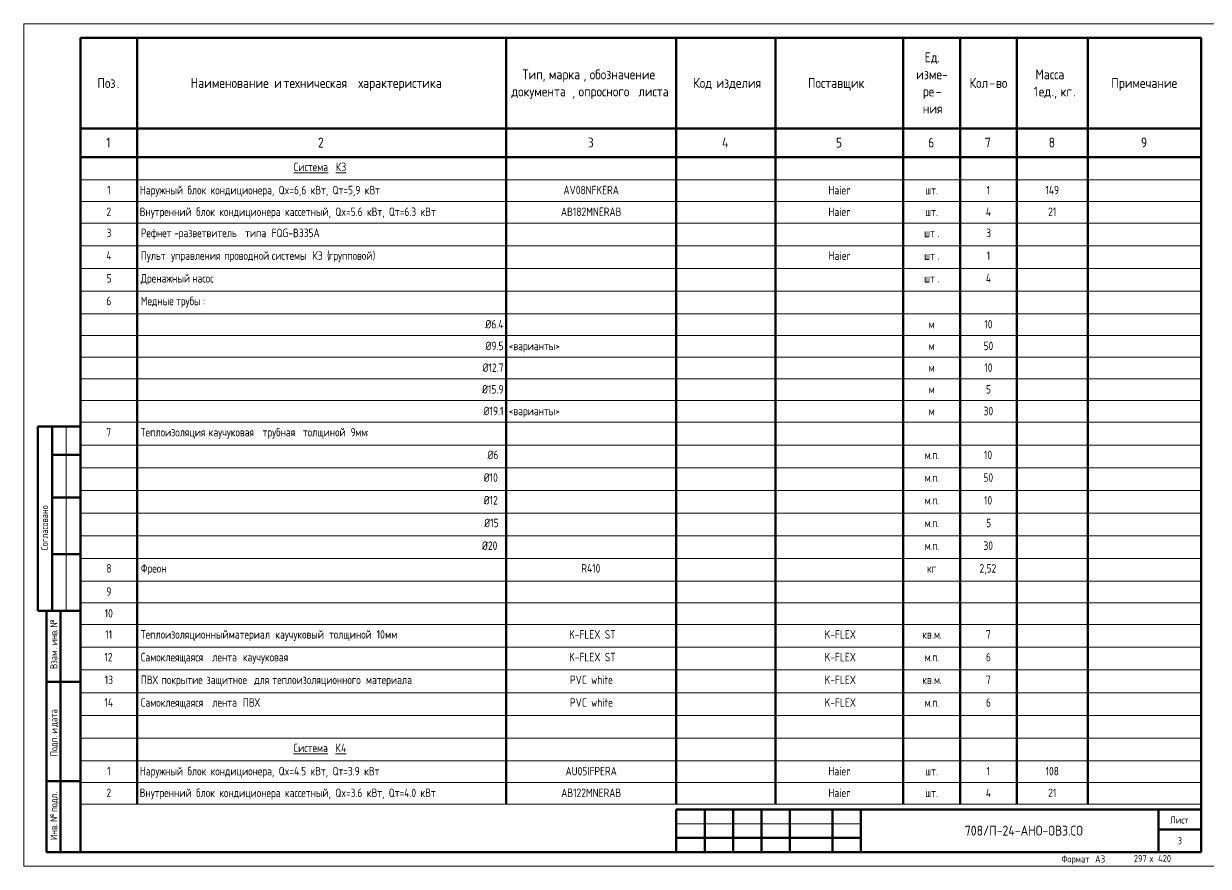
# Model space of a CAD drawing. Header units: millimetres. Extents: x -420 to 2940, y 0 to 297.
# Drawn here: x 420 to 837.5, y 0 to 297 of the extents above; entities that cross this region are included whole.
import ezdxf

# ---------------------------------------------------------------- set-up
doc = ezdxf.new("R2010")
doc.units = ezdxf.units.MM
for name, color, linetype, lineweight in [('Аннотация', 7, 'Continuous', 50), ('Графика', 7, 'Continuous', 20), ('Линии', 7, 'Continuous', 20), ('Основная надпись', 7, 'Continuous', 30)]:
    doc.layers.add(name, color=color, linetype=linetype, lineweight=lineweight)
doc.styles.add('$1$GOST Common', font='GOST_Common.ttf', dxfattribs={"width": 0.9, "height": 3.5})
doc.styles.add('$2$GOST 2.304 type A', font='GOST2304A.ttf', dxfattribs={"height": 3})
doc.styles.add('$2$GOST 2.304 type A_B', font='', dxfattribs={"height": 3})
doc.styles.add('$2$GOST Common', font='GOST_Common.ttf', dxfattribs={"width": 0.9, "height": 3.5})
doc.styles.add('$2$GOST Common_1', font='GOST_Common.ttf', dxfattribs={"width": 0.9, "height": 2.5})
doc.styles.get('$2$GOST 2.304 type A_B').set_extended_font_data('GOST 2.304 type A', bold=True)

# ---------------------------------------------------------------- blocks, each defined once
blk = doc.blocks.new('$0$ADSK_ОсновнаяНадпись1 - Форма 6-3285531-3')
at = {"layer": 'Аннотация'}
for p, q in [((-572, 101.5), (-572, 143.5)), ((-442, 143.5), (-442, 101.5)), ((-382, 143.5), (-382, 101.5)), ((-347, 143.5), (-347, 101.5)), ((-302, 143.5), (-302, 101.5)), ((-282, 143.5), (-282, 101.5)), ((-262, 143.5), (-262, 101.5)), ((-237, 143.5), (-237, 101.5)), ((-592, 111.5), (-197, 111.5)), ((-592, 101.5), (-197, 101.5))]:
    blk.add_line(p, q, dxfattribs=at)
at = {"layer": 'Основная надпись', "lineweight": 20}
for p, q in [((-612, 148.5), (-192, 148.5)), ((-612, 148.5), (-612, -148.5)), ((-192, 148.5), (-192, -148.5)), ((-597, 6.5), (-597, -58.5)), ((-317, -133.5), (-382, -133.5)), ((-192, -148.5), (-612, -148.5))]:
    blk.add_line(p, q, dxfattribs=at)
at = {"layer": 'Основная надпись', "lineweight": 50}
for p, q in [((-197, 143.5), (-592, 143.5)), ((-592, 143.5), (-592, -143.5)), ((-197, -143.5), (-197, 143.5)), ((-197, 101.5), (-592, 101.5)), ((-607, 6.5), (-607, -58.5)), ((-607, 6.5), (-592, 6.5)), ((-602, 6.5), (-602, -58.5)), ((-602, -3.5), (-592, -3.5)), ((-602, -18.5), (-592, -18.5)), ((-602, -38.5), (-592, -38.5)), ((-607, -58.5), (-592, -58.5)), ((-604, -58.5), (-604, -143.5)), ((-604, -58.5), (-592, -58.5)), ((-599, -58.5), (-599, -143.5)), ((-604, -83.5), (-592, -83.5)), ((-604, -118.5), (-592, -118.5)), ((-197, -128.5), (-382, -128.5)), ((-382, -128.5), (-382, -143.5)), ((-372, -128.5), (-372, -143.5)), ((-362, -128.5), (-362, -143.5)), ((-352, -128.5), (-352, -143.5)), ((-342, -128.5), (-342, -143.5)), ((-327, -128.5), (-327, -143.5)), ((-317, -128.5), (-317, -143.5)), ((-212, -143.5), (-212, -128.5)), ((-197, -135.5), (-212, -135.5)), ((-317, -138.5), (-382, -138.5)), ((-604, -143.5), (-592, -143.5)), ((-592, -143.5), (-197, -143.5)), ((-197, -143.5), (-382, -143.5))]:
    blk.add_line(p, q, dxfattribs=at)
at = {"layer": 'Основная надпись', "lineweight": 9, "attachment_point": 1}
for s, insert, char_height, width, style in [('Ед', (-294.48, 138.39), 3.5, 5.4835, '$2$GOST Common'), ('. ', (-289.96, 138.39), 3.5, 2.4532, '$2$GOST Common'), ('Тип', (-436.21, 132.37), 3.5, 8.5861, '$2$GOST Common'), ('марка', (-426.92, 132.37), 3.5, 14.7911, '$2$GOST Common'), ('обозначение', (-412.51, 132.37), 3.5, 30.2316, '$2$GOST Common'), ('\\fGOST Common|b0|i0|c204|p34|;\\W.9; ', (-387.57, 132.37), 3.5, 1.2987, '$2$GOST Common'), ('изме', (-297.46, 132.37), 3.5, 11.0392, '$2$GOST Common'), ('\\fGOST Common|b0|i0|c204|p34|;\\W.9;-', (-288.35, 132.37), 3.5, 2.7418, '$2$GOST Common'), ('Масса', (-255.43, 132.37), 3.5, 14.2861, '$2$GOST Common'), ('Поз', (-586.01, 129.36), 3.5, 8.2975, '$2$GOST Common'), ('\\fGOST Common|b0|i0|c204|p34|;\\W.9;.', (-579.16, 129.36), 3.5, 1.1544, '$2$GOST Common'), ('Наименование', (-553.17, 129.36), 3.5, 34.3443, '$2$GOST Common'), ('\\fGOST Common|b0|i0|c204|p34|;\\W.9; ', (-524.83, 129.36), 3.5, 1.2987, '$2$GOST Common'), ('\\fGOST Common|b0|i0|c204|p34|;\\W.9;и', (-523.76, 129.36), 3.5, 2.7418, '$2$GOST Common'), ('\\fGOST Common|b0|i0|c204|p34|;\\W.9; ', (-521.5, 129.36), 3.5, 1.2987, '$2$GOST Common'), ('техническая', (-520.43, 129.36), 3.5, 30.6645, '$2$GOST Common'), ('\\fGOST Common|b0|i0|c204|p34|;\\W.9; ', (-495.13, 129.36), 3.5, 1.2987, '$2$GOST Common'), ('характеристика', (-494.05, 129.36), 3.5, 40.3329, '$2$GOST Common'), ('документа', (-440.13, 126.35), 3.5, 26.0468, '$2$GOST Common'), (', ', (-429.12, 132.37), 3.5, 2.6696, '$2$GOST Common'), ('опросного', (-416.44, 126.35), 3.5, 24.243, '$2$GOST Common'), (', ', (-414.72, 132.37), 3.5, 2.6696, '$2$GOST Common'), ('\\fGOST Common|b0|i0|c204|p34|;\\W.9; ', (-396.44, 126.35), 3.5, 1.2987, '$2$GOST Common'), ('листа', (-395.37, 126.35), 3.5, 14.2139, '$2$GOST Common'), ('Код', (-376.03, 129.36), 3.5, 8.5861, '$2$GOST Common'), ('\\fGOST Common|b0|i0|c204|p34|;\\W.9; ', (-368.94, 129.36), 3.5, 1.2987, '$2$GOST Common'), ('изделия', (-367.87, 129.36), 3.5, 18.7595, '$2$GOST Common'), ('Поставщик', (-335.61, 129.36), 3.5, 26.7683, '$2$GOST Common'), ('ре', (-295.13, 126.35), 3.5, 5.4835, '$2$GOST Common'), ('Кол', (-278.65, 129.36), 3.5, 8.5139, '$2$GOST Common'), ('\\fGOST Common|b0|i0|c204|p34|;\\W.9;-', (-271.62, 129.36), 3.5, 2.7418, '$2$GOST Common'), ('во', (-269.36, 129.36), 3.5, 5.4835, '$2$GOST Common'), (' 1 ', (-257.93, 126.35), 3.5, 4.4734, '$2$GOST Common'), ('ед', (-254.24, 126.35), 3.5, 5.4835, '$2$GOST Common'), ('кг', (-246.56, 126.35), 3.5, 5.4835, '$2$GOST Common'), ('Примечание', (-228.71, 129.36), 3.5, 28.5, '$2$GOST Common'), (', ', (-418.64, 126.35), 3.5, 2.6696, '$2$GOST Common'), ('\\fGOST Common|b0|i0|c204|p34|;\\W.9;-', (-290.61, 126.35), 3.5, 2.7418, '$2$GOST Common'), ('., ', (-249.72, 126.35), 3.5, 3.824, '$2$GOST Common'), ('\\fGOST Common|b0|i0|c204|p34|;\\W.9;.', (-242.04, 126.35), 3.5, 1.1544, '$2$GOST Common'), ('ния', (-295.13, 120.33), 3.5, 8.1532, '$2$GOST Common'), ('\\fGOST Common|b0|i0|c204|p34|;\\W.9;1', (-582.91, 108.36), 3.5, 1.8759, '$2$GOST Common'), ('\\fGOST Common|b0|i0|c204|p34|;\\W.9;2', (-508.27, 108.36), 3.5, 2.7418, '$2$GOST Common'), ('\\fGOST Common|b0|i0|c204|p34|;\\W.9;3', (-413.21, 108.36), 3.5, 2.6696, '$2$GOST Common'), ('\\fGOST Common|b0|i0|c204|p34|;\\W.9;4', (-365.89, 108.36), 3.5, 3.1025, '$2$GOST Common'), ('\\fGOST Common|b0|i0|c204|p34|;\\W.9;5', (-325.77, 108.36), 3.5, 2.7418, '$2$GOST Common'), ('\\fGOST Common|b0|i0|c204|p34|;\\W.9;6', (-293.27, 108.36), 3.5, 2.7418, '$2$GOST Common'), ('\\fGOST Common|b0|i0|c204|p34|;\\W.9;7', (-273.27, 108.36), 3.5, 2.7418, '$2$GOST Common'), ('\\fGOST Common|b0|i0|c204|p34|;\\W.9;8', (-250.77, 108.36), 3.5, 2.7418, '$2$GOST Common'), ('\\fGOST Common|b0|i0|c204|p34|;\\W.9;9', (-218.27, 108.36), 3.5, 2.7418, '$2$GOST Common'), ('Лист', (-207.92, -130.92), 2.5, 8.2975, '$2$GOST Common_1'), ('Формат', (-246.24, -144.67), 2.5, 13.4202, '$2$GOST Common_1'), ('\\fGOST Common|b0|i0|c204|p34|;\\W.9; ', (-235.17, -144.67), 2.5, 0.938, '$2$GOST Common_1'), ('\\fGOST Common|b0|i0|c204|p34|;\\W.9;А', (-234.4, -144.67), 2.5, 2.4532, '$2$GOST Common_1'), ('\\fGOST Common|b0|i0|c204|p34|;\\W.9;3', (-232.37, -144.67), 2.5, 1.9481, '$2$GOST Common_1'), ('297 ', (-220.76, -144.51), 2.5, 6.7823, '$2$GOST Common_1'), ('\\fGOST Common|b0|i0|c204|p34|;\\W.9;х', (-215.16, -144.51), 2.5, 1.9481, '$2$GOST Common_1'), (' 420', (-213.56, -144.51), 2.5, 6.9987, '$2$GOST Common_1')]:
    blk.add_mtext(s, dxfattribs=dict(at, insert=insert, char_height=char_height, width=width, style=style))
at = {"layer": 'Основная надпись', "lineweight": 9, "char_height": 2.5, "attachment_point": 1, "rotation": 90, "style": '$2$GOST Common_1'}
for s, insert, width in [('Согласовано', (-605.91, -37.14), 21.5734), ('\\fGOST Common|b0|i0|c204|p34|;\\W.9;№', (-602.63, -64.35), 3.319), ('инв', (-602.63, -70.6), 5.8443), ('. ', (-602.63, -65.78), 1.7316), ('Взам', (-602.63, -78.94), 8.3696), ('. ', (-602.63, -72.03), 1.7316), ('дата', (-602.63, -99.36), 8.7304), ('\\fGOST Common|b0|i0|c204|p34|;\\W.9; ', (-602.63, -100.13), 0.938), ('\\fGOST Common|b0|i0|c204|p34|;\\W.9;и', (-602.63, -101.74), 1.9481), ('Подп', (-602.63, -109.78), 8.0089), ('. ', (-602.63, -103.17), 1.7316), ('подл', (-602.63, -129.31), 7.7924), ('\\fGOST Common|b0|i0|c204|p34|;\\W.9;.', (-602.63, -122.88), 0.7937), ('\\fGOST Common|b0|i0|c204|p34|;\\W.9;№', (-602.63, -132.82), 3.319), ('\\fGOST Common|b0|i0|c204|p34|;\\W.9; ', (-602.63, -130.08), 0.938), ('Инв', (-602.63, -139.25), 6.0608), ('. ', (-602.63, -134.25), 1.7316)]:
    blk.add_mtext(s, dxfattribs=dict(at, insert=insert, width=width))
blk = doc.blocks.new('$0$РОВЕН_Пусая строка для спецификации1 - Пустая строка для СО-3209609-3')
at = {"layer": 'Аннотация'}
for p, q in [((0, 0), (0, -8)), ((20, 0), (20, -8)), ((150, 0), (150, -8)), ((210, 0), (210, -8)), ((245, 0), (245, -8)), ((290, 0), (290, -8)), ((310, 0), (310, -8)), ((330, 0), (330, -8)), ((355, 0), (355, -8)), ((395, 0), (395, -8))]:
    blk.add_line(p, q, dxfattribs=at)
at = {"layer": 'Аннотация', "lineweight": 20}
for p, q in [((0, 0), (395, 0)), ((395, -8), (0, -8))]:
    blk.add_line(p, q, dxfattribs=at)
blk = doc.blocks.new('$0$РОВЕН_Пусая строка для спецификации1 - Пустая строка для СО-3213493-3')
at = {"layer": 'Аннотация'}
for p, q in [((0, 0), (0, -8)), ((20, 0), (20, -8)), ((150, 0), (150, -8)), ((210, 0), (210, -8)), ((245, 0), (245, -8)), ((290, 0), (290, -8)), ((310, 0), (310, -8)), ((330, 0), (330, -8)), ((355, 0), (355, -8)), ((395, 0), (395, -8))]:
    blk.add_line(p, q, dxfattribs=at)
at = {"layer": 'Аннотация', "lineweight": 20}
for p, q in [((0, 0), (395, 0)), ((395, -8), (0, -8))]:
    blk.add_line(p, q, dxfattribs=at)
blk = doc.blocks.new('$0$РОВЕН_Пусая строка для спецификации1 - Пустая строка для СО-3213492-3')
at = {"layer": 'Аннотация'}
for p, q in [((0, 0), (0, -8)), ((20, 0), (20, -8)), ((150, 0), (150, -8)), ((210, 0), (210, -8)), ((245, 0), (245, -8)), ((290, 0), (290, -8)), ((310, 0), (310, -8)), ((330, 0), (330, -8)), ((355, 0), (355, -8)), ((395, 0), (395, -8))]:
    blk.add_line(p, q, dxfattribs=at)
at = {"layer": 'Аннотация', "lineweight": 20}
for p, q in [((0, 0), (395, 0)), ((395, -8), (0, -8))]:
    blk.add_line(p, q, dxfattribs=at)

msp = doc.modelspace()

# ---------------------------------------------------------------- linework, layer by layer
at = {"layer": 'Линии'}
for p, q in [((460, 242), (440, 242)), ((590, 242), (460, 242)), ((650, 242), (590, 242)), ((685, 242), (650, 242)), ((730, 242), (685, 242)), ((750, 242), (730, 242)), ((770, 242), (750, 242)), ((795, 242), (770, 242)), ((835, 242), (795, 242)), ((460, 234.36), (440, 234.36)), ((590, 234.36), (460, 234.36)), ((650, 234.36), (590, 234.36)), ((685, 234.36), (650, 234.36)), ((730, 234.36), (685, 234.36)), ((750, 234.36), (730, 234.36)), ((770, 234.36), (750, 234.36)), ((795, 234.36), (770, 234.36)), ((835, 234.36), (795, 234.36)), ((460, 226.72), (440, 226.72)), ((590, 226.72), (460, 226.72)), ((650, 226.72), (590, 226.72)), ((685, 226.72), (650, 226.72)), ((730, 226.72), (685, 226.72)), ((750, 226.72), (730, 226.72)), ((770, 226.72), (750, 226.72)), ((795, 226.72), (770, 226.72)), ((835, 226.72), (795, 226.72)), ((460, 194.72), (440, 194.72)), ((590, 194.72), (460, 194.72)), ((650, 194.72), (590, 194.72)), ((685, 194.72), (650, 194.72)), ((730, 194.72), (685, 194.72)), ((750, 194.72), (730, 194.72)), ((770, 194.72), (750, 194.72)), ((795, 194.72), (770, 194.72)), ((835, 194.72), (795, 194.72)), ((460, 187.07), (440, 187.07)), ((590, 187.07), (460, 187.07)), ((650, 187.07), (590, 187.07)), ((685, 187.07), (650, 187.07)), ((730, 187.07), (685, 187.07)), ((750, 187.07), (730, 187.07)), ((770, 187.07), (750, 187.07)), ((795, 187.07), (770, 187.07)), ((835, 187.07), (795, 187.07)), ((460, 179.43), (440, 179.43)), ((590, 179.43), (460, 179.43)), ((650, 179.43), (590, 179.43)), ((685, 179.43), (650, 179.43)), ((730, 179.43), (685, 179.43)), ((750, 179.43), (730, 179.43)), ((770, 179.43), (750, 179.43)), ((795, 179.43), (770, 179.43)), ((835, 179.43), (795, 179.43)), ((460, 171.78), (440, 171.78)), ((590, 171.78), (460, 171.78)), ((650, 171.78), (590, 171.78)), ((685, 171.78), (650, 171.78)), ((730, 171.78), (685, 171.78)), ((750, 171.78), (730, 171.78)), ((770, 171.78), (750, 171.78)), ((795, 171.78), (770, 171.78)), ((835, 171.78), (795, 171.78)), ((460, 164.14), (440, 164.14)), ((590, 164.14), (460, 164.14)), ((650, 164.14), (590, 164.14)), ((685, 164.14), (650, 164.14)), ((730, 164.14), (685, 164.14)), ((750, 164.14), (730, 164.14)), ((770, 164.14), (750, 164.14)), ((795, 164.14), (770, 164.14)), ((835, 164.14), (795, 164.14)), ((460, 156.49), (440, 156.49)), ((590, 156.49), (460, 156.49)), ((650, 156.49), (590, 156.49)), ((685, 156.49), (650, 156.49)), ((730, 156.49), (685, 156.49)), ((750, 156.49), (730, 156.49)), ((770, 156.49), (750, 156.49)), ((795, 156.49), (770, 156.49)), ((835, 156.49), (795, 156.49)), ((460, 100.49), (440, 100.49)), ((590, 100.49), (460, 100.49)), ((650, 100.49), (590, 100.49)), ((685, 100.49), (650, 100.49)), ((730, 100.49), (685, 100.49)), ((750, 100.49), (730, 100.49)), ((770, 100.49), (750, 100.49)), ((795, 100.49), (770, 100.49)), ((835, 100.49), (795, 100.49)), ((460, 92.85), (440, 92.85)), ((460, 92.85), (440, 92.85)), ((590, 92.85), (460, 92.85)), ((590, 92.85), (460, 92.85)), ((650, 92.85), (590, 92.85)), ((650, 92.85), (590, 92.85)), ((685, 92.85), (650, 92.85)), ((685, 92.85), (650, 92.85)), ((730, 92.85), (685, 92.85)), ((730, 92.85), (685, 92.85)), ((750, 92.85), (730, 92.85)), ((750, 92.85), (730, 92.85)), ((770, 92.85), (750, 92.85)), ((770, 92.85), (750, 92.85)), ((795, 92.85), (770, 92.85)), ((795, 92.85), (770, 92.85)), ((835, 92.85), (795, 92.85)), ((835, 92.85), (795, 92.85)), ((460, 85.2), (440, 85.2)), ((590, 85.2), (460, 85.2)), ((650, 85.2), (590, 85.2)), ((685, 85.2), (650, 85.2)), ((730, 85.2), (685, 85.2)), ((750, 85.2), (730, 85.2)), ((770, 85.2), (750, 85.2)), ((795, 85.2), (770, 85.2)), ((835, 85.2), (795, 85.2)), ((460, 37.2), (440, 37.2)), ((590, 37.2), (460, 37.2)), ((650, 37.2), (590, 37.2)), ((685, 37.2), (650, 37.2)), ((730, 37.2), (685, 37.2)), ((750, 37.2), (730, 37.2)), ((770, 37.2), (750, 37.2)), ((795, 37.2), (770, 37.2)), ((835, 37.2), (795, 37.2)), ((460, 29.56), (440, 29.56)), ((590, 29.56), (460, 29.56)), ((650, 29.56), (590, 29.56)), ((685, 29.56), (650, 29.56)), ((730, 29.56), (685, 29.56)), ((750, 29.56), (730, 29.56)), ((770, 29.56), (750, 29.56)), ((795, 29.56), (770, 29.56)), ((835, 29.56), (795, 29.56)), ((460, 21.92), (440, 21.92)), ((590, 21.92), (460, 21.92)), ((650, 21.92), (590, 21.92)), ((685, 21.92), (650, 21.92)), ((730, 21.92), (685, 21.92)), ((750, 21.92), (730, 21.92)), ((770, 21.92), (750, 21.92)), ((795, 21.92), (770, 21.92)), ((835, 21.92), (795, 21.92))]:
    msp.add_line(p, q, dxfattribs=at)
at = {"layer": 'Линии', "lineweight": 50}
for p, q in [((460, 242), (460, 234.36)), ((590, 242), (590, 234.36)), ((650, 242), (650, 234.36)), ((685, 242), (685, 234.36)), ((730, 242), (730, 234.36)), ((750, 242), (750, 234.36)), ((770, 242), (770, 234.36)), ((795, 242), (795, 234.36)), ((460, 234.36), (460, 226.72)), ((590, 234.36), (590, 226.72)), ((650, 234.36), (650, 226.72)), ((685, 234.36), (685, 226.72)), ((730, 234.36), (730, 226.72)), ((750, 234.36), (750, 226.72)), ((770, 234.36), (770, 226.72)), ((795, 234.36), (795, 226.72)), ((460, 194.72), (460, 187.07)), ((590, 194.72), (590, 187.07)), ((650, 194.72), (650, 187.07)), ((685, 194.72), (685, 187.07)), ((730, 194.72), (730, 187.07)), ((750, 194.72), (750, 187.07)), ((770, 194.72), (770, 187.07)), ((795, 194.72), (795, 187.07)), ((460, 187.07), (460, 179.43)), ((590, 187.07), (590, 179.43)), ((650, 187.07), (650, 179.43)), ((685, 187.07), (685, 179.43)), ((730, 187.07), (730, 179.43)), ((750, 187.07), (750, 179.43)), ((770, 187.07), (770, 179.43)), ((795, 187.07), (795, 179.43)), ((460, 179.43), (460, 171.78)), ((590, 179.43), (590, 171.78)), ((650, 179.43), (650, 171.78)), ((685, 179.43), (685, 171.78)), ((730, 179.43), (730, 171.78)), ((750, 179.43), (750, 171.78)), ((770, 179.43), (770, 171.78)), ((795, 179.43), (795, 171.78)), ((460, 171.78), (460, 164.14)), ((590, 171.78), (590, 164.14)), ((650, 171.78), (650, 164.14)), ((685, 171.78), (685, 164.14)), ((730, 171.78), (730, 164.14)), ((750, 171.78), (750, 164.14)), ((770, 171.78), (770, 164.14)), ((795, 171.78), (795, 164.14)), ((460, 164.14), (460, 156.49)), ((590, 164.14), (590, 156.49)), ((650, 164.14), (650, 156.49)), ((685, 164.14), (685, 156.49)), ((730, 164.14), (730, 156.49)), ((750, 164.14), (750, 156.49)), ((770, 164.14), (770, 156.49)), ((795, 164.14), (795, 156.49)), ((460, 100.49), (460, 92.85)), ((590, 100.49), (590, 92.85)), ((650, 100.49), (650, 92.85)), ((685, 100.49), (685, 92.85)), ((730, 100.49), (730, 92.85)), ((750, 100.49), (750, 92.85)), ((770, 100.49), (770, 92.85)), ((795, 100.49), (795, 92.85)), ((460, 92.85), (460, 85.2)), ((590, 92.85), (590, 85.2)), ((650, 92.85), (650, 85.2)), ((685, 92.85), (685, 85.2)), ((730, 92.85), (730, 85.2)), ((750, 92.85), (750, 85.2)), ((770, 92.85), (770, 85.2)), ((795, 92.85), (795, 85.2)), ((460, 37.2), (460, 29.56)), ((590, 37.2), (590, 29.56)), ((650, 37.2), (650, 29.56)), ((685, 37.2), (685, 29.56)), ((730, 37.2), (730, 29.56)), ((750, 37.2), (750, 29.56)), ((770, 37.2), (770, 29.56)), ((795, 37.2), (795, 29.56)), ((460, 29.56), (460, 21.92)), ((590, 29.56), (590, 21.92)), ((650, 29.56), (650, 21.92)), ((685, 29.56), (685, 21.92)), ((730, 29.56), (730, 21.92)), ((750, 29.56), (750, 21.92)), ((770, 29.56), (770, 21.92)), ((795, 29.56), (795, 21.92))]:
    msp.add_line(p, q, dxfattribs=at)

# ---------------------------------------------------------------- block references
at = {"layer": 'Аннотация', "lineweight": 20}
for name, p in [('$0$РОВЕН_Пусая строка для спецификации1 - Пустая строка для СО-3213492-3', (440, 250)), ('$0$РОВЕН_Пусая строка для спецификации1 - Пустая строка для СО-3209609-3', (440, 226.72)), ('$0$РОВЕН_Пусая строка для спецификации1 - Пустая строка для СО-3209609-3', (440, 218.72)), ('$0$РОВЕН_Пусая строка для спецификации1 - Пустая строка для СО-3209609-3', (440, 210.72)), ('$0$РОВЕН_Пусая строка для спецификации1 - Пустая строка для СО-3209609-3', (440, 202.72)), ('$0$РОВЕН_Пусая строка для спецификации1 - Пустая строка для СО-3209609-3', (440, 156.49)), ('$0$РОВЕН_Пусая строка для спецификации1 - Пустая строка для СО-3213493-3', (440, 148.49)), ('$0$РОВЕН_Пусая строка для спецификации1 - Пустая строка для СО-3213493-3', (440, 140.49)), ('$0$РОВЕН_Пусая строка для спецификации1 - Пустая строка для СО-3213493-3', (440, 132.49)), ('$0$РОВЕН_Пусая строка для спецификации1 - Пустая строка для СО-3213493-3', (440, 124.49)), ('$0$РОВЕН_Пусая строка для спецификации1 - Пустая строка для СО-3213493-3', (440, 116.49)), ('$0$РОВЕН_Пусая строка для спецификации1 - Пустая строка для СО-3209609-3', (440, 108.49)), ('$0$РОВЕН_Пусая строка для спецификации1 - Пустая строка для СО-3209609-3', (440, 85.2)), ('$0$РОВЕН_Пусая строка для спецификации1 - Пустая строка для СО-3209609-3', (440, 77.2)), ('$0$РОВЕН_Пусая строка для спецификации1 - Пустая строка для СО-3209609-3', (440, 69.2)), ('$0$РОВЕН_Пусая строка для спецификации1 - Пустая строка для СО-3209609-3', (440, 61.2)), ('$0$РОВЕН_Пусая строка для спецификации1 - Пустая строка для СО-3213493-3', (440, 53.2)), ('$0$РОВЕН_Пусая строка для спецификации1 - Пустая строка для СО-3213492-3', (440, 45.2))]:
    msp.add_blockref(name, p, dxfattribs=at)
at = {"layer": 'Основная надпись', "lineweight": 9}
msp.add_blockref('$0$ADSK_ОсновнаяНадпись1 - Форма 6-3285531-3', (1032, 148.5), dxfattribs=at)

# ---------------------------------------------------------------- texts
at = {"layer": 'Аннотация', "lineweight": 9, "char_height": 3, "attachment_point": 1}
for s, insert, width, style in [('\\LСистема', (515.17, 248.03), 16.4346, '$2$GOST 2.304 type A_B'), ('\\L\\fGOST 2.304 type A|b1|i0|c204|p34|;\\LК', (529.99, 248.03), 2.4051, '$2$GOST 2.304 type A_B'), ('\\L\\fGOST 2.304 type A|b1|i0|c204|p34|;\\L3', (531.97, 248.03), 2.1646, '$2$GOST 2.304 type A_B'), ('\\fGOST 2.304 type A|b0|i0|c204|p34|;3', (449.22, 224.75), 2.0844, '$2$GOST 2.304 type A'), ('Рефнет', (461.26, 224.75), 14.3502, '$2$GOST 2.304 type A'), ('\\fGOST 2.304 type A|b0|i0|c204|p34|;-', (473.1, 224.75), 1.8439, '$2$GOST 2.304 type A'), ('разветвитель', (474.62, 224.75), 26.8565, '$2$GOST 2.304 type A'), ('типа', (498.03, 224.75), 9.4599, '$2$GOST 2.304 type A'), (' FQG-B335A', (505.84, 224.75), 21.6456, '$2$GOST 2.304 type A'), ('шт', (737.33, 224.75), 5.7721, '$2$GOST 2.304 type A'), ('\\fGOST 2.304 type A|b0|i0|c204|p34|;.', (742.09, 224.75), 0.8819, '$2$GOST 2.304 type A'), ('\\fGOST 2.304 type A|b0|i0|c204|p34|;3', (759.22, 224.75), 2.0844, '$2$GOST 2.304 type A'), ('\\fGOST 2.304 type A|b0|i0|c204|p34|;4', (449.12, 216.75), 2.3249, '$2$GOST 2.304 type A'), ('Пульт', (461.26, 216.75), 11.4641, '$2$GOST 2.304 type A'), ('управления', (471.97, 216.75), 21.1645, '$2$GOST 2.304 type A'), ('проводной', (490.69, 216.75), 18.7595, '$2$GOST 2.304 type A'), ('системы', (507.43, 216.75), 15.8734, '$2$GOST 2.304 type A'), ('\\fGOST 2.304 type A|b0|i0|c204|p34|;К', (521.78, 216.75), 2.3249, '$2$GOST 2.304 type A'), ('3 (', (523.7, 216.75), 4.6498, '$2$GOST 2.304 type A'), ('групповой', (527.54, 216.75), 18.7595, '$2$GOST 2.304 type A'), ('\\fGOST 2.304 type A|b0|i0|c204|p34|;)', (543.01, 216.75), 1.0422, '$2$GOST 2.304 type A'), ('Haier', (703.68, 216.75), 9.4599, '$2$GOST 2.304 type A'), ('шт', (737.33, 216.75), 5.7721, '$2$GOST 2.304 type A'), ('\\fGOST 2.304 type A|b0|i0|c204|p34|;.', (742.09, 216.75), 0.8819, '$2$GOST 2.304 type A'), ('\\fGOST 2.304 type A|b0|i0|c204|p34|;1', (759.42, 216.75), 1.6034, '$2$GOST 2.304 type A'), ('\\fGOST 2.304 type A|b0|i0|c204|p34|;5', (449.22, 208.75), 2.0844, '$2$GOST 2.304 type A'), ('Дренажный', (461.26, 208.75), 20.443, '$2$GOST 2.304 type A'), ('\\fGOST 2.304 type A|b0|i0|c204|p34|;4', (759.12, 208.75), 2.3249, '$2$GOST 2.304 type A'), ('насос', (479.38, 208.75), 10.7426, '$2$GOST 2.304 type A'), ('шт', (737.33, 208.75), 5.7721, '$2$GOST 2.304 type A'), ('\\fGOST 2.304 type A|b0|i0|c204|p34|;.', (742.09, 208.75), 0.8819, '$2$GOST 2.304 type A'), ('\\fGOST 2.304 type A|b0|i0|c204|p34|;6', (449.12, 200.75), 2.3249, '$2$GOST 2.304 type A'), ('Медные', (461.26, 200.75), 13.5485, '$2$GOST 2.304 type A'), ('трубы', (473.69, 200.75), 11.4641, '$2$GOST 2.304 type A'), ('\\fGOST 2.304 type A|b0|i0|c204|p34|;:', (483.15, 200.75), 0.8017, '$2$GOST 2.304 type A'), ('\\fGOST 2.304 type A|b0|i0|c204|p34|;7', (449.12, 154.52), 2.3249, '$2$GOST 2.304 type A'), ('Теплоизоляция', (461.26, 154.52), 27.4979, '$2$GOST 2.304 type A'), ('трубная', (504.19, 154.52), 15.7131, '$2$GOST 2.304 type A'), ('толщиной', (518.41, 154.52), 18.519, '$2$GOST 2.304 type A'), (' 9', (533.69, 154.52), 3.8481, '$2$GOST 2.304 type A'), ('каучуковая', (485.2, 154.52), 21.4852, '$2$GOST 2.304 type A'), ('мм', (536.86, 154.52), 4.6498, '$2$GOST 2.304 type A'), ('\\fGOST 2.304 type A|b0|i0|c204|p34|;:', (540.7, 154.52), 0.8017, '$2$GOST 2.304 type A'), ('Ø6', (583.45, 146.52), 5.211, '$2$GOST 2.304 type A'), ('10', (758.46, 146.52), 3.9283, '$2$GOST 2.304 type A'), ('\\fGOST 2.304 type A|b0|i0|c204|p34|;м', (737.53, 146.52), 2.3249, '$2$GOST 2.304 type A'), ('\\fGOST 2.304 type A|b0|i0|c204|p34|;.', (739.45, 146.52), 0.8819, '$2$GOST 2.304 type A'), ('\\fGOST 2.304 type A|b0|i0|c204|p34|;п', (740.18, 146.52), 2.0844, '$2$GOST 2.304 type A'), ('\\fGOST 2.304 type A|b0|i0|c204|p34|;.', (741.9, 146.52), 0.8819, '$2$GOST 2.304 type A'), ('Ø10', (582.13, 138.52), 6.8143, '$2$GOST 2.304 type A'), ('50', (758.26, 138.52), 4.4093, '$2$GOST 2.304 type A'), ('\\fGOST 2.304 type A|b0|i0|c204|p34|;м', (737.53, 138.52), 2.3249, '$2$GOST 2.304 type A'), ('\\fGOST 2.304 type A|b0|i0|c204|p34|;.', (739.45, 138.52), 0.8819, '$2$GOST 2.304 type A'), ('\\fGOST 2.304 type A|b0|i0|c204|p34|;п', (740.18, 138.52), 2.0844, '$2$GOST 2.304 type A'), ('\\fGOST 2.304 type A|b0|i0|c204|p34|;.', (741.9, 138.52), 0.8819, '$2$GOST 2.304 type A'), ('Ø12', (582.13, 130.52), 6.8143, '$2$GOST 2.304 type A'), ('\\fGOST 2.304 type A|b0|i0|c204|p34|;м', (737.53, 130.52), 2.3249, '$2$GOST 2.304 type A'), ('\\fGOST 2.304 type A|b0|i0|c204|p34|;п', (740.18, 130.52), 2.0844, '$2$GOST 2.304 type A'), ('10', (758.46, 130.52), 3.9283, '$2$GOST 2.304 type A'), ('\\fGOST 2.304 type A|b0|i0|c204|p34|;.', (739.45, 130.52), 0.8819, '$2$GOST 2.304 type A'), ('\\fGOST 2.304 type A|b0|i0|c204|p34|;.', (741.9, 130.52), 0.8819, '$2$GOST 2.304 type A'), ('Ø15', (582.32, 122.52), 6.5738, '$2$GOST 2.304 type A'), ('\\fGOST 2.304 type A|b0|i0|c204|p34|;м', (737.53, 122.52), 2.3249, '$2$GOST 2.304 type A'), ('\\fGOST 2.304 type A|b0|i0|c204|p34|;п', (740.18, 122.52), 2.0844, '$2$GOST 2.304 type A'), ('\\fGOST 2.304 type A|b0|i0|c204|p34|;5', (759.22, 122.52), 2.0844, '$2$GOST 2.304 type A'), ('\\fGOST 2.304 type A|b0|i0|c204|p34|;.', (739.45, 122.52), 0.8819, '$2$GOST 2.304 type A'), ('\\fGOST 2.304 type A|b0|i0|c204|p34|;.', (741.9, 122.52), 0.8819, '$2$GOST 2.304 type A'), ('Ø20', (581.53, 114.52), 7.5359, '$2$GOST 2.304 type A'), ('\\fGOST 2.304 type A|b0|i0|c204|p34|;м', (737.53, 114.52), 2.3249, '$2$GOST 2.304 type A'), ('\\fGOST 2.304 type A|b0|i0|c204|p34|;п', (740.18, 114.52), 2.0844, '$2$GOST 2.304 type A'), ('30', (758.26, 114.52), 4.4093, '$2$GOST 2.304 type A'), ('\\fGOST 2.304 type A|b0|i0|c204|p34|;.', (739.45, 114.52), 0.8819, '$2$GOST 2.304 type A'), ('\\fGOST 2.304 type A|b0|i0|c204|p34|;.', (741.9, 114.52), 0.8819, '$2$GOST 2.304 type A'), ('\\fGOST 2.304 type A|b0|i0|c204|p34|;8', (449.12, 106.52), 2.3249, '$2$GOST 2.304 type A'), ('Фреон', (461.26, 106.52), 11.7848, '$2$GOST 2.304 type A'), ('R410', (616.54, 106.52), 8.5781, '$2$GOST 2.304 type A'), ('кг', (738.36, 106.52), 4.1688, '$2$GOST 2.304 type A'), ('2,52', (756.87, 106.52), 7.7764, '$2$GOST 2.304 type A'), ('11', (448.76, 83.24), 3.2067, '$2$GOST 2.304 type A'), ('Теплоизоляционный', (461.26, 83.24), 36.0759, '$2$GOST 2.304 type A'), ('материал', (492.28, 83.24), 18.3586, '$2$GOST 2.304 type A'), ('каучуковый', (508.68, 83.24), 21.4051, '$2$GOST 2.304 type A'), ('толщиной', (527.6, 83.24), 18.519, '$2$GOST 2.304 type A'), (' 10', (542.88, 83.24), 5.4515, '$2$GOST 2.304 type A'), ('мм', (547.38, 83.24), 4.6498, '$2$GOST 2.304 type A'), ('K-FLEX ST', (612.24, 83.24), 19, '$2$GOST 2.304 type A'), ('K-FLEX', (702.29, 83.24), 12.827, '$2$GOST 2.304 type A'), ('кв', (736.67, 83.24), 4.1688, '$2$GOST 2.304 type A'), ('\\fGOST 2.304 type A|b0|i0|c204|p34|;.', (740.11, 83.24), 0.8819, '$2$GOST 2.304 type A'), ('\\fGOST 2.304 type A|b0|i0|c204|p34|;м', (740.84, 83.24), 2.3249, '$2$GOST 2.304 type A'), ('\\fGOST 2.304 type A|b0|i0|c204|p34|;.', (742.76, 83.24), 0.8819, '$2$GOST 2.304 type A'), ('\\fGOST 2.304 type A|b0|i0|c204|p34|;7', (759.12, 83.24), 2.3249, '$2$GOST 2.304 type A'), ('12', (448.46, 75.24), 3.9283, '$2$GOST 2.304 type A'), ('Самоклеящаяся', (461.26, 75.24), 29.0211, '$2$GOST 2.304 type A'), ('K-FLEX ST', (612.24, 75.24), 19, '$2$GOST 2.304 type A'), ('K-FLEX', (702.29, 75.24), 12.827, '$2$GOST 2.304 type A'), ('\\fGOST 2.304 type A|b0|i0|c204|p34|;6', (759.12, 75.24), 2.3249, '$2$GOST 2.304 type A'), ('лента', (486.46, 75.24), 11.5443, '$2$GOST 2.304 type A'), ('каучуковая', (497.24, 75.24), 21.4852, '$2$GOST 2.304 type A'), ('\\fGOST 2.304 type A|b0|i0|c204|p34|;м', (737.53, 75.24), 2.3249, '$2$GOST 2.304 type A'), ('\\fGOST 2.304 type A|b0|i0|c204|p34|;.', (739.45, 75.24), 0.8819, '$2$GOST 2.304 type A'), ('\\fGOST 2.304 type A|b0|i0|c204|p34|;п', (740.18, 75.24), 2.0844, '$2$GOST 2.304 type A'), ('\\fGOST 2.304 type A|b0|i0|c204|p34|;.', (741.9, 75.24), 0.8819, '$2$GOST 2.304 type A'), ('13', (448.56, 67.24), 3.6878, '$2$GOST 2.304 type A'), ('ПВХ', (461.26, 67.24), 7.3755, '$2$GOST 2.304 type A'), ('защитное', (484.47, 67.24), 18.7595, '$2$GOST 2.304 type A'), ('теплоизоляционного', (507.63, 67.24), 38.481, '$2$GOST 2.304 type A'), ('PVC white', (612.54, 67.24), 18.2785, '$2$GOST 2.304 type A'), ('K-FLEX', (702.29, 67.24), 12.827, '$2$GOST 2.304 type A'), ('\\fGOST 2.304 type A|b0|i0|c204|p34|;7', (759.12, 67.24), 2.3249, '$2$GOST 2.304 type A'), ('покрытие', (468.6, 67.24), 17.7173, '$2$GOST 2.304 type A'), ('для', (501.21, 67.24), 6.2532, '$2$GOST 2.304 type A'), ('материала', (540.63, 67.24), 20.7637, '$2$GOST 2.304 type A'), ('кв', (736.67, 67.24), 4.1688, '$2$GOST 2.304 type A'), ('\\fGOST 2.304 type A|b0|i0|c204|p34|;.', (740.11, 67.24), 0.8819, '$2$GOST 2.304 type A'), ('\\fGOST 2.304 type A|b0|i0|c204|p34|;м', (740.84, 67.24), 2.3249, '$2$GOST 2.304 type A'), ('\\fGOST 2.304 type A|b0|i0|c204|p34|;.', (742.76, 67.24), 0.8819, '$2$GOST 2.304 type A'), ('14', (448.46, 59.24), 3.9283, '$2$GOST 2.304 type A'), ('Самоклеящаяся', (461.26, 59.24), 29.0211, '$2$GOST 2.304 type A'), ('ПВХ', (497.24, 59.24), 7.3755, '$2$GOST 2.304 type A'), ('PVC white', (612.54, 59.24), 18.2785, '$2$GOST 2.304 type A'), ('K-FLEX', (702.29, 59.24), 12.827, '$2$GOST 2.304 type A'), ('\\fGOST 2.304 type A|b0|i0|c204|p34|;6', (759.12, 59.24), 2.3249, '$2$GOST 2.304 type A'), ('лента', (486.46, 59.24), 11.5443, '$2$GOST 2.304 type A'), ('\\fGOST 2.304 type A|b0|i0|c204|p34|;м', (737.53, 59.24), 2.3249, '$2$GOST 2.304 type A'), ('\\fGOST 2.304 type A|b0|i0|c204|p34|;.', (739.45, 59.24), 0.8819, '$2$GOST 2.304 type A'), ('\\fGOST 2.304 type A|b0|i0|c204|p34|;п', (740.18, 59.24), 2.0844, '$2$GOST 2.304 type A'), ('\\fGOST 2.304 type A|b0|i0|c204|p34|;.', (741.9, 59.24), 0.8819, '$2$GOST 2.304 type A'), ('\\LСистема', (515.08, 43.24), 16.4346, '$2$GOST 2.304 type A_B'), ('\\L\\fGOST 2.304 type A|b1|i0|c204|p34|;\\LК', (529.9, 43.24), 2.4051, '$2$GOST 2.304 type A_B'), ('\\L\\fGOST 2.304 type A|b1|i0|c204|p34|;\\L4', (531.88, 43.24), 2.4051, '$2$GOST 2.304 type A_B')]:
    msp.add_mtext(s, dxfattribs=dict(at, insert=insert, width=width, style=style))
at = {"layer": 'Графика', "char_height": 3, "line_spacing_factor": 0.919238, "style": '$2$GOST 2.304 type A'}
for s, insert, width, attachment_point in [('\\fGOST 2.304 type A|b0|i0|c204|p34|;1', (450, 239.85), 1.5289, 2), ('Наружный блок кондиционера, Qx=6,6 кВт, Qт=5,9 кВт', (460.9, 239.85), 104.7265, 1), ('AV08NFKERA', (620, 239.85), 22.9328, 2), ('Haier', (707.5, 239.85), 9.2459, 2), ('шт.', (740, 239.85), 6.4794, 2), ('\\fGOST 2.304 type A|b0|i0|c204|p34|;1', (760, 239.85), 1.5289, 2), ('149', (782.5, 239.85), 6.8798, 2), ('\\fGOST 2.304 type A|b0|i0|c204|p34|;2', (450, 232.21), 2.2933, 2), ('Внутренний блок кондиционера кассетный, Qx=5.6 кВт, Qт=6.3 кВт', (460.9, 232.21), 124.3832, 1), ('AB182MNERAB', (620, 232.21), 24.7165, 2), ('Haier', (707.5, 232.21), 9.2459, 2), ('шт.', (740, 232.21), 6.4794, 2), ('\\fGOST 2.304 type A|b0|i0|c204|p34|;4', (760, 232.21), 2.2933, 2), ('21', (782.5, 232.21), 7.4987, 2), ('Ø6.4', (589.1, 192.56), 8.2267, 3), ('10', (760, 192.56), 3.8221, 2), ('\\fGOST 2.304 type A|b0|i0|c204|p34|;м', (740, 192.56), 2.2933, 2), ('Ø9.5', (589.1, 184.92), 7.9719, 3), ('<варианты>', (590.9, 184.92), 22.0592, 1), ('\\fGOST 2.304 type A|b0|i0|c204|p34|;м', (740, 184.92), 2.2933, 2), ('50', (760, 184.92), 4.3318, 2), ('Ø12.7', (589.1, 177.27), 9.7555, 3), ('\\fGOST 2.304 type A|b0|i0|c204|p34|;м', (740, 177.27), 2.2933, 2), ('10', (760, 177.27), 3.8221, 2), ('Ø15.9', (589.1, 169.63), 9.5007, 3), ('\\fGOST 2.304 type A|b0|i0|c204|p34|;м', (740, 169.63), 2.2933, 2), ('\\fGOST 2.304 type A|b0|i0|c204|p34|;5', (760, 169.63), 2.0385, 2), ('Ø19.1', (589.1, 161.98), 8.9911, 3), ('<варианты>', (590.9, 161.98), 22.0592, 1), ('\\fGOST 2.304 type A|b0|i0|c204|p34|;м', (740, 161.98), 2.2933, 2), ('30', (760, 161.98), 4.3318, 2), ('\\fGOST 2.304 type A|b0|i0|c204|p34|;9', (450, 98.34), 2.2933, 2), ('10', (450, 90.69), 3.8221, 2), ('\\fGOST 2.304 type A|b0|i0|c204|p34|;1', (450, 35.05), 1.5289, 2), ('Наружный блок кондиционера, Qx=4.5 кВт, Qт=3.9 кВт', (460.9, 35.05), 104.7265, 1), ('AU05IFPERA', (620, 35.05), 22.9328, 2), ('Haier', (707.5, 35.05), 9.2459, 2), ('шт.', (740, 35.05), 6.4794, 2), ('\\fGOST 2.304 type A|b0|i0|c204|p34|;1', (760, 35.05), 1.5289, 2), ('108', (782.5, 35.05), 6.8798, 2), ('\\fGOST 2.304 type A|b0|i0|c204|p34|;2', (450, 27.41), 2.2933, 2), ('Внутренний блок кондиционера кассетный, Qx=3.6 кВт, Qт=4.0 кВт', (460.9, 27.41), 124.638, 1), ('AB122MNERAB', (620, 27.41), 24.7165, 2), ('Haier', (707.5, 27.41), 9.2459, 2), ('шт.', (740, 27.41), 6.4794, 2), ('\\fGOST 2.304 type A|b0|i0|c204|p34|;4', (760, 27.41), 2.2933, 2), ('21', (782.5, 27.41), 6.989, 2)]:
    msp.add_mtext(s, dxfattribs=dict(at, insert=insert, width=width, attachment_point=attachment_point))
at = {"layer": 'Основная надпись', "lineweight": 9, "attachment_point": 1}
for s, insert, char_height, width, style in [('708/П-24-АНО-ОВ3.СО', (751.68, 14.33), 3.5, 11.3278, '$1$GOST Common'), ('\\fGOST Common|b0|i0|c204|p34|;\\W.9;3', (826.71, 10.24), 2.5, 1.9481, '$2$GOST Common_1')]:
    msp.add_mtext(s, dxfattribs=dict(at, insert=insert, char_height=char_height, width=width, style=style))

doc.saveas('drawing.dxf')
